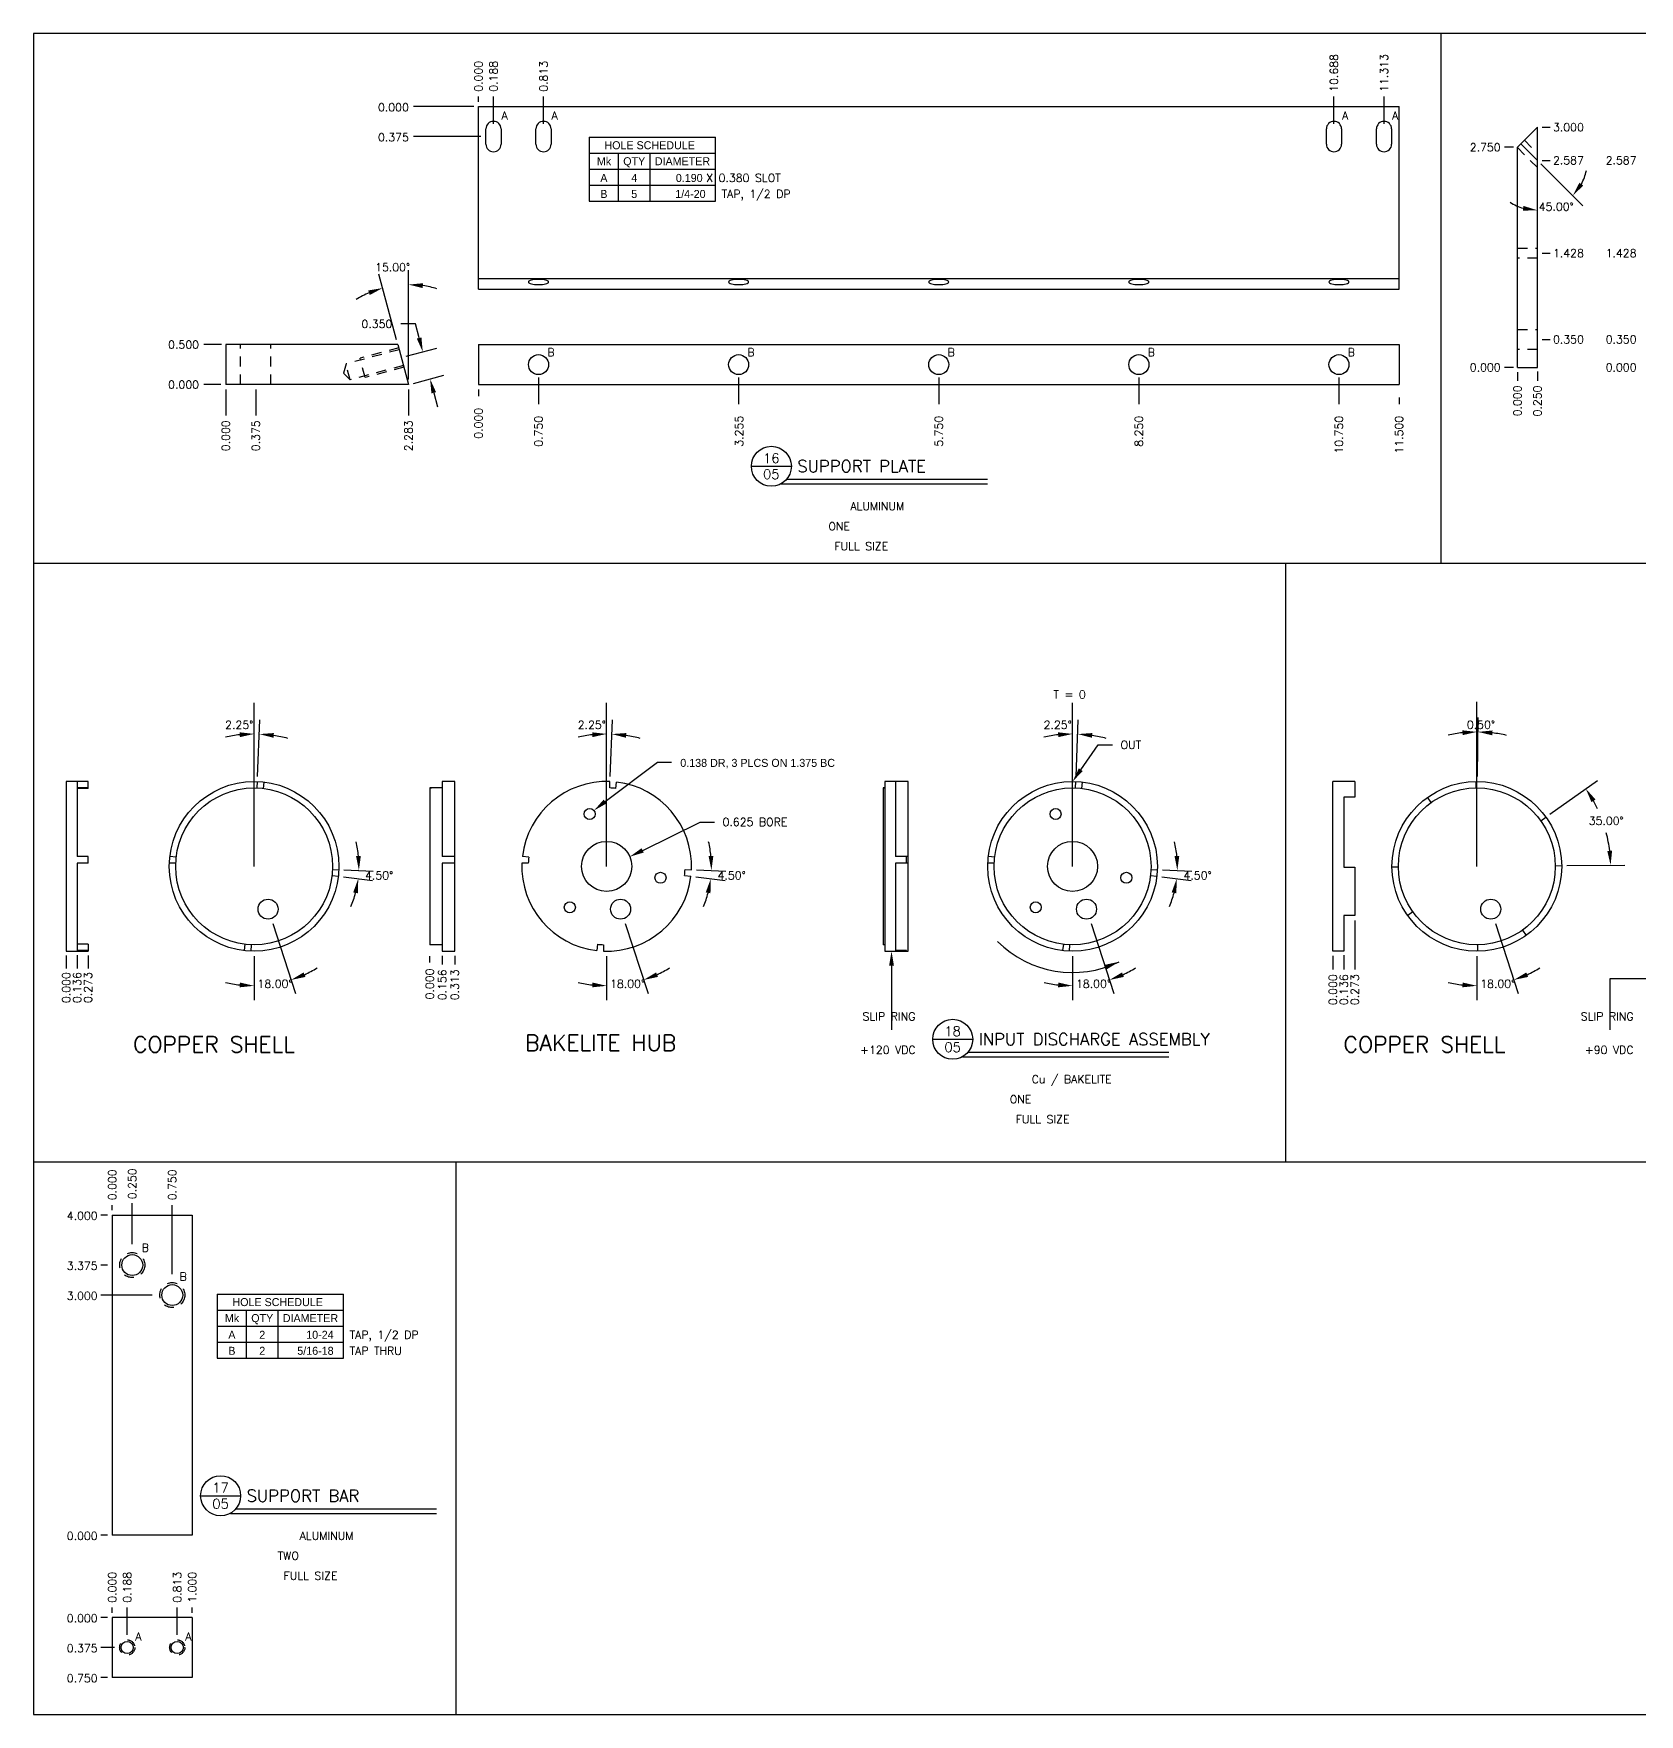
# Model space of a CAD drawing. Extents: x 0 to 50.6, y 0 to 21.
# Drawn here: x 0 to 20.06, y 0 to 21 of the extents above; entities that cross this region are included whole.
import ezdxf
from ezdxf.enums import TextEntityAlignment as Align

# ---------------------------------------------------------------- set-up
doc = ezdxf.new("R2010")
doc.units = 0
doc.header["$MEASUREMENT"] = 0
doc.linetypes.add('HIDDEN2', pattern=[0.1875, 0.125, -0.0625])
doc.layers.get('0').update_dxf_attribs({"linetype": 'CONTINUOUS'})
doc.layers.get('DEFPOINTS').update_dxf_attribs({"linetype": 'CONTINUOUS'})
for name, color, linetype in [('BORDER', 5, 'CONTINUOUS'), ('DATUM', 2, 'CONTINUOUS'), ('DIM', 1, 'CONTINUOUS'), ('HIDDEN2', 4, 'HIDDEN2'), ('OBJECT', 3, 'CONTINUOUS'), ('TEXT', 1, 'CONTINUOUS')]:
    doc.layers.add(name, color=color, linetype=linetype)
doc.styles.add('FADD', font='fadd')
doc.styles.add('ROMANS', font='romans')
doc.styles.add('SIMPLEX', font='SIMPLEX')
doc.dimstyles.get("Standard").update_dxf_attribs({"dimtxt": 0.1, "dimasz": 0.18, "dimexe": 0.18, "dimexo": 0.063, "dimgap": 0.1, "dimtad": 0, "dimtih": 1, "dimtoh": 1, "dimdec": 3, "dimzin": 0, "dimdsep": 46, "dimtxsty": 'SIMPLEX', "dimcen": 0.1, "dimclrd": 1, "dimclre": 1, "dimclrt": 1, "dimadec": 0, "dimazin": 0, "dimtfac": 0.8, "dimtdec": 3, "dimtofl": 0, "dimtmove": 2, "dimatfit": 3, "dimfxl": 1, "dimtolj": 1, "dimtzin": 0, "dimarcsym": 0})

# ---------------------------------------------------------------- blocks, each defined once
blk = doc.blocks.new('*D2')
at = {"color": 1, "linetype": 'ByBlock', "transparency": 16777216}
for p, q in [((51.584, 16.767), (51.869, 15.89)), ((51.352, 16.357), (51.352, 15.808))]:
    blk.add_line(p, q, dxfattribs=at)
for start, end in [(294.9156, 301.8311), (256.1689, 263.0844)]:
    blk.add_arc((51.352, 17.48), 1.492, start, end, dxfattribs=at)
for points in [[(51.174, 16.029), (51.171, 15.969), (51.352, 15.988)], [(51.992, 16.099), (51.97, 16.155), (51.813, 16.061)]]:
    blk.add_solid(points, dxfattribs=at)
at = {"layer": 'DEFPOINTS', "color": 0, "linetype": 'ByBlock', "transparency": 16777216}
for p in [(51.352, 18.588), (51.352, 17.48), (51.564, 16.826), (51.352, 16.42), (51.625, 16.013)]:
    blk.add_point(p, dxfattribs=at)
at = {"color": 1, "linetype": 'ByBlock', "transparency": 16777216, "style": 'SIMPLEX'}
blk.add_text('18.00%%d', height=0.1, dxfattribs=at).set_placement((51.613, 16.013), align=Align.MIDDLE_CENTER)
blk = doc.blocks.new('*D7')
at = {"color": 1, "linetype": 'ByBlock', "transparency": 16777216}
blk.add_line((39.481, 18.602), (39.509, 19.313), dxfattribs=at)
for start, end in [(96.2377, 102.4755), (75.2745, 81.5123)]:
    blk.add_arc((39.437, 17.48), 1.654, start, end, dxfattribs=at)
for points in [[(39.256, 19.155), (39.259, 19.095), (39.437, 19.135)], [(39.679, 19.087), (39.684, 19.146), (39.502, 19.133)]]:
    blk.add_solid(points, dxfattribs=at)
at = {"layer": 'DEFPOINTS', "color": 0, "linetype": 'ByBlock', "transparency": 16777216}
for p in [(39.437, 19.523), (39.471, 19.134), (39.479, 18.54), (39.476, 18.46), (39.437, 17.48)]:
    blk.add_point(p, dxfattribs=at)
at = {"color": 1, "linetype": 'ByBlock', "transparency": 16777216, "style": 'SIMPLEX'}
blk.add_text('2.25%%d', height=0.1, dxfattribs=at).set_placement((39.251, 19.248), align=Align.MIDDLE_CENTER)
blk = doc.blocks.new('*D8')
at = {"color": 1, "linetype": 'ByBlock', "transparency": 16777216}
for p, q in [((40.559, 17.436), (40.926, 17.422)), ((40.552, 17.348), (40.917, 17.305))]:
    blk.add_line(p, q, dxfattribs=at)
for start, end in [(5.6312, 13.5124), (337.4876, 345.3688)]:
    blk.add_arc((39.437, 17.48), 1.31, start, end, dxfattribs=at)
for points in [[(40.77, 17.61), (40.711, 17.608), (40.746, 17.429)], [(40.675, 17.155), (40.734, 17.144), (40.738, 17.326)]]:
    blk.add_solid(points, dxfattribs=at)
at = {"layer": 'DEFPOINTS', "color": 0, "linetype": 'ByBlock', "transparency": 16777216}
for p in [(40.416, 17.442), (40.496, 17.439), (40.41, 17.365), (40.49, 17.356), (40.743, 17.379)]:
    blk.add_point(p, dxfattribs=at)
at = {"color": 1, "linetype": 'ByBlock', "transparency": 16777216, "style": 'SIMPLEX'}
blk.add_text('4.50%%d', height=0.1, dxfattribs=at).set_placement((40.999, 17.367), align=Align.MIDDLE_CENTER)
blk = doc.blocks.new('*D11')
at = {"color": 1, "linetype": 'ByBlock', "transparency": 16777216}
blk.add_line((17.188, 17.97), (17.712, 17.445), dxfattribs=at)
for start, end in [(331.5645, 348.129), (236.871, 253.4355)]:
    blk.add_arc((17.143, 18.014), 0.625, start, end, dxfattribs=at)
for points in [[(17.716, 17.699), (17.668, 17.735), (17.585, 17.573)], [(16.969, 17.445), (16.961, 17.386), (17.143, 17.39)]]:
    blk.add_solid(points, dxfattribs=at)
at = {"layer": 'DEFPOINTS', "color": 0, "linetype": 'ByBlock', "transparency": 16777216}
for p in [(17.143, 18.427), (16.937, 18.221), (17.143, 18.014), (17.378, 17.435), (17.143, 15.427)]:
    blk.add_point(p, dxfattribs=at)
at = {"color": 1, "linetype": 'ByBlock', "transparency": 16777216, "style": 'SIMPLEX'}
blk.add_text('45.00%%d', height=0.1, dxfattribs=at).set_placement((17.378, 17.435), align=Align.MIDDLE_CENTER)
blk = doc.blocks.new('*D12')
at = {"color": 1, "linetype": 'ByBlock', "transparency": 16777216}
for p, q in [((4.586, 17.372), (4.406, 17.372)), ((4.633, 17.198), (4.586, 17.372)), ((4.471, 16.968), (4.853, 17.07)), ((4.562, 16.63), (4.944, 16.733)), ((4.816, 16.512), (4.863, 16.338))]:
    blk.add_line(p, q, dxfattribs=at)
for points in [[(4.662, 17.205), (4.604, 17.19), (4.679, 17.024)], [(4.845, 16.52), (4.787, 16.504), (4.77, 16.686)]]:
    blk.add_solid(points, dxfattribs=at)
at = {"layer": 'DEFPOINTS', "color": 0, "linetype": 'ByBlock', "transparency": 16777216}
for p in [(4.679, 17.024), (4.41, 16.952), (4.501, 16.614)]:
    blk.add_point(p, dxfattribs=at)
at = {"color": 1, "linetype": 'ByBlock', "transparency": 16777216, "style": 'SIMPLEX'}
blk.add_text('0.350', height=0.1, dxfattribs=at).set_placement((4.106, 17.372), align=Align.MIDDLE_CENTER)
blk = doc.blocks.new('HOLEHDR')
at = {"layer": 'DATUM'}
for p, q in [((0, 0), (0, -4)), ((0, 0), (15.778173, 0)), ((15.778173, -4), (15.778173, 0)), ((0, -2), (15.778173, -2)), ((3.638889, -4), (3.638889, -2)), ((7.583333, -4), (7.583333, -2)), ((0, -4), (15.778173, -4))]:
    blk.add_line(p, q, dxfattribs=at)
at = {"layer": 'DATUM', "style": 'FADD'}
for s, p in [('HOLE SCHEDULE', (1.888889, -1.5)), ('Mk', (0.944445, -3.5)), ('QTY', (4.236111, -3.5)), ('DIAMETER', (8.180556, -3.5))]:
    blk.add_text(s, height=1, dxfattribs=at).set_placement(p)
blk = doc.blocks.new('HOLES')
at = {"layer": 'DATUM'}
for p, q in [((0, 0), (0, -2)), ((3.638889, -2), (3.638889, 0)), ((7.583333, -2), (7.583333, 0)), ((15.777778, -2), (15.777778, 0)), ((0, -2), (15.777778, -2))]:
    blk.add_line(p, q, dxfattribs=at)
at = {"layer": 'DATUM', "style": 'FADD'}
for tag, p in [('MK', (1.819444, -1.586582)), ('QTY', (5.611111, -1.586582))]:
    blk.add_attdef(tag, text='', height=1, dxfattribs=at).set_placement(p, align=Align.CENTER)
blk.add_attdef('SIZE', text='', height=1, dxfattribs=at).set_placement((14.525794, -1.586582), align=Align.RIGHT)
blk = doc.blocks.new('*D13')
at = {"color": 1, "linetype": 'ByBlock', "transparency": 16777216}
for p, q in [((4.35, 17.175), (4.131, 17.995)), ((4.501, 16.677), (4.501, 18.044))]:
    blk.add_line(p, q, dxfattribs=at)
for start, end in [(73.4815, 81.7408), (113.2592, 121.5185)]:
    blk.add_arc((4.501, 16.614), 1.25, start, end, dxfattribs=at)
for points in [[(4.678, 17.821), (4.682, 17.881), (4.501, 17.864)], [(3.997, 17.791), (4.017, 17.734), (4.177, 17.821)]]:
    blk.add_solid(points, dxfattribs=at)
at = {"layer": 'DEFPOINTS', "color": 0, "linetype": 'ByBlock', "transparency": 16777216}
for p in [(4.321, 17.851), (4.367, 17.114), (4.501, 16.614), (4.501, 16.554), (4.501, 16.229)]:
    blk.add_point(p, dxfattribs=at)
at = {"color": 1, "linetype": 'ByBlock', "transparency": 16777216, "style": 'SIMPLEX'}
blk.add_text('15.00%%d', height=0.1, dxfattribs=at).set_placement((4.302, 18.081), align=Align.MIDDLE_CENTER)
blk = doc.blocks.new('P-TITLE')
at = {"layer": 'OBJECT'}
for p, q in [((-1.562, -0.638), (-1.062, -0.638)), ((-1.113, -0.8), (1.387, -0.8)), ((1.387, -0.862), (-1.188, -0.862))]:
    blk.add_line(p, q, dxfattribs=at)
blk.add_circle((-1.312, -0.638), 0.25, dxfattribs=at)
at = {"layer": 'OBJECT', "style": 'ROMANS'}
for tag, p in [('NO.', (-1.312, -0.538)), ('PAGE', (-1.312, -0.738))]:
    blk.add_attdef(tag, text='', height=0.12, dxfattribs=at).set_placement(p, align=Align.MIDDLE)
for tag, p, height in [('DESCRIPTION', (-0.988, -0.712), 0.15), ('MATERIAL', (-0.325, -1.188), 0.1), ('#_REQUIRED', (-0.6, -1.438), 0.1), ('SCALE', (-0.525, -1.688), 0.1)]:
    blk.add_attdef(tag, p, '', height=height, dxfattribs=at)
at = {"layer": 'OBJECT', "style": 'ROMANS', "flags": 2}
for tag, p in [('MATERIAL:', (-1.163, -1.188)), ('REQD:', (-1.163, -1.438)), ('SCALE:', (-1.163, -1.688))]:
    blk.add_attdef(tag, p, '', height=0.1, dxfattribs=at)
blk = doc.blocks.new('*D3')
at = {"color": 1, "linetype": 'ByBlock', "transparency": 16777216}
blk.add_line((44.999, 18.603), (45.005, 19.34), dxfattribs=at)
for start, end in [(96.1445, 102.2891), (77.2109, 83.3555)]:
    blk.add_arc((44.989, 17.48), 1.679, start, end, dxfattribs=at)
for points in [[(44.808, 19.18), (44.811, 19.12), (44.989, 19.16)], [(45.181, 19.118), (45.185, 19.178), (45.004, 19.16)]]:
    blk.add_solid(points, dxfattribs=at)
at = {"layer": 'DEFPOINTS', "color": 0, "linetype": 'ByBlock', "transparency": 16777216}
for p in [(44.989, 19.534), (44.996, 19.16), (44.998, 18.54), (44.998, 18.46), (44.989, 17.48)]:
    blk.add_point(p, dxfattribs=at)
at = {"color": 1, "linetype": 'ByBlock', "transparency": 16777216, "style": 'SIMPLEX'}
blk.add_text('0.50%%d', height=0.1, dxfattribs=at).set_placement((45.04, 19.25), align=Align.MIDDLE_CENTER)
blk = doc.blocks.new('*D6')
at = {"color": 1, "linetype": 'ByBlock', "transparency": 16777216}
for p, q in [((45.903, 18.132), (46.496, 18.555)), ((46.112, 17.49), (46.84, 17.496))]:
    blk.add_line(p, q, dxfattribs=at)
for start, end in [(25.4797, 29.3268), (6.6732, 14.5194)]:
    blk.add_arc((44.989, 17.48), 1.671, start, end, dxfattribs=at)
for points in [[(46.421, 18.283), (46.472, 18.315), (46.35, 18.451)], [(46.679, 17.676), (46.619, 17.673), (46.66, 17.495)]]:
    blk.add_solid(points, dxfattribs=at)
at = {"layer": 'DEFPOINTS', "color": 0, "linetype": 'ByBlock', "transparency": 16777216}
for p in [(45.852, 18.096), (46.502, 18.19), (45.787, 18.049), (45.969, 17.489), (46.049, 17.49)]:
    blk.add_point(p, dxfattribs=at)
at = {"color": 1, "linetype": 'ByBlock', "transparency": 16777216, "style": 'SIMPLEX'}
blk.add_text('35.00%%d', height=0.1, dxfattribs=at).set_placement((46.605, 18.049), align=Align.MIDDLE_CENTER)

msp = doc.modelspace()

# ---------------------------------------------------------------- linework, layer by layer
at = {"layer": 'BORDER'}
for p, q in [((33, 21), (0, 21)), ((0, 21), (0, 0)), ((17.5836, 14.3843), (17.5836, 21)), ((0, 14.3843), (33, 14.3843)), ((15.6433, 6.9056), (15.6433, 14.3843)), ((0, 6.9056), (33, 6.9056)), ((5.2787, 0), (5.2787, 6.9056)), ((0, 0), (33, 0))]:
    msp.add_line(p, q, dxfattribs=at)
at = {"layer": 'DIM'}
for p, q in [((5.5581, 20.1489), (5.5581, 20.2131)), ((5.7456, 19.8739), (5.7456, 20.2131)), ((6.3706, 19.8739), (6.3706, 20.2131)), ((16.2456, 19.8739), (16.2456, 20.2131)), ((16.8706, 19.8739), (16.8706, 20.2131)), ((5.4981, 20.0889), (4.7477, 20.0889)), ((18.8468, 19.8297), (18.9477, 19.8297)), ((5.5856, 19.7139), (4.7477, 19.7139)), ((18.489, 19.5797), (18.3759, 19.5797)), ((18.7868, 19.4167), (18.5803, 19.6232)), ((18.8468, 19.4167), (18.9477, 19.4167)), ((18.8468, 18.2573), (18.9477, 18.2573)), ((2.346, 17.114), (2.1265, 17.114)), ((18.8468, 17.1794), (18.9477, 17.1794)), ((18.489, 16.8297), (18.3759, 16.8297)), ((2.3405, 16.614), (2.1265, 16.614)), ((6.3081, 16.704), (6.3081, 16.3704)), ((8.8081, 16.704), (8.8081, 16.3704)), ((11.3081, 16.704), (11.3081, 16.3704)), ((13.8081, 16.704), (13.8081, 16.3704)), ((16.3081, 16.704), (16.3081, 16.3704)), ((18.5368, 16.7697), (18.5368, 16.6638)), ((18.7868, 16.7768), (18.7868, 16.6638)), ((2.4005, 16.554), (2.4005, 16.2286)), ((2.7755, 16.554), (2.7755, 16.2286)), ((4.6837, 16.554), (4.6837, 16.2286)), ((5.5581, 16.554), (5.5581, 16.47)), ((17.0581, 16.4543), (17.0581, 16.3704)), ((2.7549, 10.5955), (2.7549, 12.6377)), ((7.1591, 10.5955), (7.1591, 12.6377)), ((12.9798, 10.5955), (12.9798, 12.6377)), ((18.0302, 10.5955), (18.0302, 12.6496)), ((2.7549, 11.6555), (2.7549, 11.7031)), ((7.1591, 11.6555), (7.1591, 11.7031)), ((12.9798, 11.6555), (12.9798, 11.7031)), ((7.6089, 10.7955), (8.3267, 11.1497)), ((8.3267, 11.1497), (8.5067, 11.1497)), ((16.5049, 9.9199), (16.5049, 9.3072)), ((0.4073, 9.4806), (0.4073, 9.318)), ((0.5436, 9.4879), (0.5436, 9.318)), ((0.6798, 9.4806), (0.6798, 9.3204)), ((4.9492, 9.3959), (4.9492, 9.4714)), ((5.1054, 9.4755), (5.1054, 9.3684)), ((5.2617, 9.4755), (5.2617, 9.3684)), ((16.2324, 9.4755), (16.2324, 9.3072)), ((16.3686, 9.4862), (16.3686, 9.3072)), ((0.9821, 6.2989), (0.9821, 6.3631)), ((1.2321, 5.8743), (1.2321, 6.387)), ((1.7321, 5.4993), (1.7321, 6.3631)), ((0.9221, 6.2389), (0.8392, 6.2389)), ((0.9221, 5.6139), (0.8392, 5.6139)), ((1.48, 5.2389), (0.8392, 5.2389)), ((0.9221, 2.2389), (0.8392, 2.2389)), ((0.9821, 1.2708), (0.9821, 1.335)), ((1.1696, 0.9958), (1.1696, 1.335)), ((1.7946, 0.9958), (1.7946, 1.335)), ((1.9821, 1.2708), (1.9821, 1.335)), ((0.9221, 1.2108), (0.8392, 1.2108)), ((1.0096, 0.8358), (0.8392, 0.8358)), ((0.9221, 0.4608), (0.8392, 0.4608))]:
    msp.add_line(p, q, dxfattribs=at)
at = {"layer": 'DIM', "color": 1}
for p, q in [((13.0828, 11.8031), (13.2988, 12.1128)), ((13.2988, 12.1128), (13.4788, 12.1128)), ((10.7182, 9.3555), (10.7182, 8.553)), ((20.2333, 9.1906), (19.6912, 9.1906)), ((19.6912, 9.1906), (19.6912, 8.553))]:
    msp.add_line(p, q, dxfattribs=at)
at = {"layer": 'DIM'}
for centre in [(2.9287, 10.0605), (7.3329, 10.0605), (13.1536, 10.0605), (18.2041, 10.0605)]:
    msp.add_circle(centre, 0.125, dxfattribs=at)
msp.add_arc((12.9798, 10.5955), 1.3265, 225, 296.0575, dxfattribs=at)
at = {"layer": 'DIM', "color": 1}
for points in [[(13.1074, 11.7859), (13.0582, 11.8203), (12.9798, 11.6555)], [(10.6882, 9.3555), (10.7482, 9.3555), (10.7182, 9.5355)], [(13.3842, 9.3648), (13.4065, 9.3091), (13.5625, 9.4038)]]:
    msp.add_solid(points, dxfattribs=at)
at = {"layer": 'DIM'}
msp.add_solid([(7.6222, 10.7686), (7.5956, 10.8224), (7.4475, 10.7158)], dxfattribs=at)
at = {"layer": 'HIDDEN2'}
for p, q in [((18.7868, 19.3283), (18.5368, 19.5783)), ((18.6245, 19.6674), (18.7868, 19.5051)), ((18.5368, 18.3198), (18.7868, 18.3198)), ((18.7868, 18.1948), (18.5368, 18.1948)), ((18.5368, 17.3044), (18.7868, 17.3044)), ((2.5855, 16.614), (2.5855, 17.114)), ((2.9655, 16.614), (2.9655, 17.114)), ((4.5668, 17.0503), (3.9027, 16.8723)), ((4.5608, 17.0725), (4.0778, 16.9431)), ((18.7868, 17.0544), (18.5368, 17.0544)), ((3.9027, 16.8723), (3.8722, 16.7586)), ((3.9555, 16.6753), (3.9027, 16.8723)), ((4.6196, 16.8532), (3.9555, 16.6753)), ((4.1425, 16.7016), (4.0778, 16.9431)), ((4.6255, 16.831), (4.1425, 16.7016)), ((3.9555, 16.6753), (3.8722, 16.7586))]:
    msp.add_line(p, q, dxfattribs=at)
for centre, radius in [((1.2321, 5.6139), 0.1562), ((1.7321, 5.2389), 0.1562), ((1.1696, 0.8358), 0.095), ((1.7946, 0.8358), 0.095)]:
    msp.add_circle(centre, radius, dxfattribs=at)
at = {"layer": 'OBJECT'}
for p, q in [((5.5581, 17.8057), (5.5581, 20.0889)), ((5.5581, 20.0889), (17.0581, 20.0889)), ((17.0581, 17.8057), (17.0581, 20.0889)), ((5.6506, 19.6189), (5.6506, 19.8089)), ((5.8406, 19.8089), (5.8406, 19.6189)), ((6.2756, 19.6189), (6.2756, 19.8089)), ((6.4656, 19.8089), (6.4656, 19.6189)), ((16.1506, 19.6189), (16.1506, 19.8089)), ((16.3406, 19.8089), (16.3406, 19.6189)), ((16.7756, 19.6189), (16.7756, 19.8089)), ((16.9656, 19.8089), (16.9656, 19.6189)), ((18.5368, 19.5797), (18.7868, 19.8297)), ((18.7868, 16.8297), (18.7868, 19.8297)), ((18.5368, 16.8297), (18.5368, 19.5797)), ((5.5581, 17.9397), (17.0581, 17.9397)), ((5.5581, 17.8057), (17.0581, 17.8057)), ((4.5497, 17.114), (2.4005, 17.114)), ((2.4005, 17.114), (2.4005, 16.614)), ((4.5497, 17.114), (4.6837, 16.614)), ((5.5581, 17.114), (17.0581, 17.114)), ((5.5581, 17.114), (5.5581, 16.614)), ((17.0581, 17.114), (17.0581, 16.614)), ((18.5368, 16.8297), (18.7868, 16.8297)), ((4.6837, 16.614), (2.4005, 16.614)), ((5.5581, 16.614), (17.0581, 16.614)), ((7.1402, 11.4059), (7.7922, 11.8987)), ((7.7922, 11.8987), (7.9681, 11.8987)), ((0.4073, 11.6555), (0.4073, 9.5355)), ((0.5436, 11.6555), (0.4073, 11.6555)), ((0.5436, 11.6555), (0.5436, 10.7201)), ((0.6798, 11.6546), (0.5436, 11.6546)), ((0.6798, 11.5747), (0.5436, 11.5747)), ((0.6798, 11.5687), (0.5436, 11.5687)), ((0.6798, 11.5687), (0.6798, 11.6546)), ((2.7933, 11.5747), (2.7965, 11.6546)), ((2.87, 11.5687), (2.8794, 11.6481)), ((4.9492, 11.5755), (4.9492, 9.6155)), ((4.9492, 11.5755), (4.9692, 11.5755)), ((5.1054, 11.5755), (4.9492, 11.5755)), ((5.1054, 11.6555), (5.1054, 10.7201)), ((5.2617, 11.6555), (5.1054, 11.6555)), ((5.2617, 9.5355), (5.2617, 11.6555)), ((7.1976, 11.5747), (7.2007, 11.6546)), ((7.2743, 11.5687), (7.2837, 11.6481)), ((10.6123, 11.5755), (10.6123, 9.6155)), ((10.6123, 11.5755), (10.6323, 11.5755)), ((10.6323, 11.5755), (10.6123, 11.5755)), ((10.6323, 11.6555), (10.6323, 9.5355)), ((10.9248, 11.6555), (10.6323, 11.6555)), ((10.7685, 11.6555), (10.7685, 10.7201)), ((10.9248, 9.5355), (10.9248, 11.6555)), ((13.0183, 11.5747), (13.0214, 11.6546)), ((13.095, 11.5687), (13.1044, 11.6481)), ((16.2324, 9.5355), (16.2324, 11.6554)), ((16.5049, 11.6554), (16.2324, 11.6554)), ((16.5049, 11.6554), (16.5049, 11.4584)), ((18.0217, 11.5754), (18.021, 11.6554)), ((16.3686, 11.4584), (16.3686, 10.5862)), ((16.5049, 11.4584), (16.3686, 11.4584)), ((17.4611, 11.3933), (17.4147, 11.4584)), ((18.8281, 11.1646), (18.8932, 11.211)), ((0.6798, 10.7201), (0.5436, 10.7201)), ((0.6798, 10.6371), (0.6798, 10.7201)), ((1.7817, 10.7106), (1.7022, 10.7201)), ((5.2617, 10.7201), (5.1054, 10.7201)), ((6.1859, 10.7106), (6.1064, 10.7201)), ((10.9248, 10.7201), (10.7685, 10.7201)), ((10.9048, 10.6371), (10.9048, 10.7201)), ((12.0066, 10.7106), (11.9272, 10.7201)), ((0.5436, 10.6371), (0.5436, 9.5428)), ((0.6798, 10.6371), (0.5436, 10.6371)), ((1.7756, 10.6339), (1.6957, 10.6371)), ((3.7341, 10.557), (3.814, 10.5538)), ((5.1054, 10.6371), (5.1054, 9.5355)), ((5.2617, 10.6371), (5.1054, 10.6371)), ((6.1798, 10.6339), (6.0999, 10.6371)), ((8.1383, 10.557), (8.2183, 10.5538)), ((10.9248, 10.6371), (10.7685, 10.6371)), ((10.7685, 10.6371), (10.7685, 9.5428)), ((12.0006, 10.6339), (11.9206, 10.6371)), ((13.9591, 10.557), (14.039, 10.5538)), ((16.3686, 10.5862), (16.5049, 10.5862)), ((16.5049, 10.5862), (16.5049, 9.9799)), ((17.0503, 10.5869), (16.9703, 10.5862)), ((19.0102, 10.604), (19.0902, 10.6047)), ((3.7281, 10.4803), (3.8075, 10.4709)), ((8.1323, 10.4803), (8.2117, 10.4709)), ((13.953, 10.4803), (14.0325, 10.4709)), ((16.3686, 9.9799), (16.3686, 9.5355)), ((16.5049, 9.9799), (16.3686, 9.9799)), ((17.2324, 10.0264), (17.1673, 9.9799)), ((18.5993, 9.7976), (18.6458, 9.7325)), ((0.4073, 9.5355), (0.6798, 9.5355)), ((0.6798, 9.6223), (0.5436, 9.6223)), ((0.6798, 9.5428), (0.5436, 9.5428)), ((0.6798, 9.6223), (0.6798, 9.5355)), ((0.6798, 9.5355), (0.6798, 9.5428)), ((2.6397, 9.6223), (2.6303, 9.5428)), ((2.7164, 9.6162), (2.7132, 9.5363)), ((5.1054, 9.6155), (4.9492, 9.6155)), ((5.1054, 9.5355), (5.2617, 9.5355)), ((7.0439, 9.6223), (7.0345, 9.5428)), ((7.1206, 9.6162), (7.1175, 9.5363)), ((10.6323, 9.6155), (10.6123, 9.6155)), ((10.6323, 9.5355), (10.9248, 9.5355)), ((10.9048, 9.5428), (10.7685, 9.5428)), ((10.9048, 9.5355), (10.9048, 9.5428)), ((12.8646, 9.6223), (12.8552, 9.5428)), ((12.9413, 9.6162), (12.9382, 9.5363)), ((16.3686, 9.5355), (16.2324, 9.5355)), ((18.0388, 9.6155), (18.0395, 9.5355)), ((0.9821, 6.2389), (0.9821, 2.2389)), ((0.9821, 6.2389), (1.9821, 6.2389)), ((1.9821, 6.2389), (1.9821, 2.2389)), ((1.9821, 2.2389), (0.9821, 2.2389)), ((1.9821, 1.2108), (0.9821, 1.2108)), ((0.9821, 1.2108), (0.9821, 0.4608)), ((1.9821, 1.2108), (1.9821, 0.4608)), ((1.9821, 0.4608), (0.9821, 0.4608))]:
    msp.add_line(p, q, dxfattribs=at)
for points in [[(6.1831, 17.8962, 0.2586224), (6.1883, 17.8869, 0.0764549), (6.2197, 17.8734, 0.0366322), (6.2567, 17.8666, 0.026706), (6.3081, 17.8639, 0.026706), (6.3595, 17.8666, 0.0366322), (6.3965, 17.8734, 0.0764549), (6.4279, 17.8869, 0.2586224), (6.4331, 17.8962, 0.2586224), (6.4279, 17.9056, 0.0764549), (6.3965, 17.9191, 0.0366322), (6.3595, 17.9258, 0.026706), (6.3081, 17.9286, 0.026706), (6.2567, 17.9258, 0.0366322), (6.2197, 17.9191, 0.0764549), (6.1883, 17.9056, 0.2586224)], [(8.6831, 17.8962, 0.2586224), (8.6883, 17.8869, 0.0764549), (8.7197, 17.8734, 0.0366322), (8.7567, 17.8666, 0.026706), (8.8081, 17.8639, 0.026706), (8.8595, 17.8666, 0.0366322), (8.8965, 17.8734, 0.0764549), (8.9279, 17.8869, 0.2586224), (8.9331, 17.8962, 0.2586224), (8.9279, 17.9056, 0.0764549), (8.8965, 17.9191, 0.0366322), (8.8595, 17.9258, 0.026706), (8.8081, 17.9286, 0.026706), (8.7567, 17.9258, 0.0366322), (8.7197, 17.9191, 0.0764549), (8.6883, 17.9056, 0.2586224)], [(11.1831, 17.8962, 0.2586224), (11.1883, 17.8869, 0.0764549), (11.2197, 17.8734, 0.0366322), (11.2567, 17.8666, 0.026706), (11.3081, 17.8639, 0.026706), (11.3595, 17.8666, 0.0366322), (11.3965, 17.8734, 0.0764549), (11.4279, 17.8869, 0.2586224), (11.4331, 17.8962, 0.2586224), (11.4279, 17.9056, 0.0764549), (11.3965, 17.9191, 0.0366322), (11.3595, 17.9258, 0.026706), (11.3081, 17.9286, 0.026706), (11.2567, 17.9258, 0.0366322), (11.2197, 17.9191, 0.0764549), (11.1883, 17.9056, 0.2586224)], [(13.6831, 17.8962, 0.2586224), (13.6883, 17.8869, 0.0764549), (13.7197, 17.8734, 0.0366322), (13.7567, 17.8666, 0.026706), (13.8081, 17.8639, 0.026706), (13.8595, 17.8666, 0.0366322), (13.8965, 17.8734, 0.0764549), (13.9279, 17.8869, 0.2586224), (13.9331, 17.8962, 0.2586224), (13.9279, 17.9056, 0.0764549), (13.8965, 17.9191, 0.0366322), (13.8595, 17.9258, 0.026706), (13.8081, 17.9286, 0.026706), (13.7567, 17.9258, 0.0366322), (13.7197, 17.9191, 0.0764549), (13.6883, 17.9056, 0.2586224)], [(16.1831, 17.8962, 0.2586224), (16.1883, 17.8869, 0.0764549), (16.2197, 17.8734, 0.0366322), (16.2567, 17.8666, 0.026706), (16.3081, 17.8639, 0.026706), (16.3595, 17.8666, 0.0366322), (16.3965, 17.8734, 0.0764549), (16.4279, 17.8869, 0.2586224), (16.4331, 17.8962, 0.2586224), (16.4279, 17.9056, 0.0764549), (16.3965, 17.9191, 0.0366322), (16.3595, 17.9258, 0.026706), (16.3081, 17.9286, 0.026706), (16.2567, 17.9258, 0.0366322), (16.2197, 17.9191, 0.0764549), (16.1883, 17.9056, 0.2586224)]]:
    msp.add_lwpolyline(points, format="xyb", close=True, dxfattribs=at)
for centre, radius in [((6.3081, 16.864), 0.125), ((8.8081, 16.864), 0.125), ((11.3081, 16.864), 0.125), ((13.8081, 16.864), 0.125), ((16.3081, 16.864), 0.125), ((2.7549, 10.5955), 1.06), ((2.7549, 10.5955), 0.98), ((12.9798, 10.5955), 1.06), ((12.9798, 10.5955), 0.98), ((18.0302, 10.5955), 1.06), ((18.0302, 10.5955), 0.98), ((6.9466, 11.2493), 0.069), ((12.7674, 11.2493), 0.069), ((7.1591, 10.5955), 0.3125), ((12.9798, 10.5955), 0.3125), ((7.8316, 10.4525), 0.069), ((13.6523, 10.4525), 0.069), ((6.6991, 10.0845), 0.069), ((12.5198, 10.0845), 0.069), ((1.2321, 5.6139), 0.1305), ((1.7321, 5.2389), 0.1305), ((1.1696, 0.8358), 0.076), ((1.7946, 0.8358), 0.076)]:
    msp.add_circle(centre, radius, dxfattribs=at)
for centre, radius, start, end in [((5.7456, 19.8089), 0.095, 0, 180), ((6.3706, 19.8089), 0.095, 0, 180), ((16.2456, 19.8089), 0.095, 0, 180), ((16.8706, 19.8089), 0.095, 0, 180), ((5.7456, 19.6189), 0.095, 180, 0), ((6.3706, 19.6189), 0.095, 180, 0), ((16.2456, 19.6189), 0.095, 180, 0), ((16.8706, 19.6189), 0.095, 180, 0), ((7.1591, 10.5955), 1.06, 87.75, 173.25), ((7.1591, 10.5955), 0.98, 83.25, 87.75), ((7.1591, 10.5955), 1.06, 357.75, 83.25), ((7.1591, 10.5955), 0.98, 173.25, 177.75), ((7.1591, 10.5955), 1.06, 177.75, 263.25), ((7.1591, 10.5955), 0.98, 353.25, 357.75), ((7.1591, 10.5955), 1.06, 267.75, 353.25), ((7.1591, 10.5955), 0.98, 263.25, 267.75)]:
    msp.add_arc(centre, radius, start, end, dxfattribs=at)
msp.add_solid([(7.1591, 11.3826), (7.1214, 11.4293), (7.0002, 11.2928)], dxfattribs=at)

# ---------------------------------------------------------------- block references
at = {"layer": 'DIM', "xscale": 0.1, "yscale": 0.1, "zscale": 0.1}
for p in [(6.9425, 19.7053), (2.2951, 5.2513)]:
    msp.add_blockref('HOLEHDR', p, dxfattribs=at)
for p, values in [((6.9425, 19.3053), {'MK': 'A', 'QTY': '4', 'SIZE': '0.190 '}), ((6.9425, 19.1053), {'MK': 'B', 'QTY': '5', 'SIZE': '1/4-20'}), ((2.2951, 4.8513), {'MK': 'A', 'QTY': '2', 'SIZE': '10-24'}), ((2.2951, 4.6513), {'MK': 'B', 'QTY': '2', 'SIZE': '5/16-18'})]:
    msp.add_blockref('HOLES', p, dxfattribs=at).add_auto_attribs(values)
at = {"layer": 'TEXT'}
ref = msp.add_blockref('P-TITLE', (10.5285, 16.2323), dxfattribs=at)
ref.add_attrib('SCALE', 'FULL SIZE', (10.0035, 14.5448), dxfattribs={"layer": 'OBJECT', "height": 0.1, "style": 'ROMANS'})
ref.add_attrib('#_REQUIRED', 'ONE', (9.9285, 14.7943), dxfattribs={"layer": 'OBJECT', "height": 0.1, "style": 'ROMANS'})
ref.add_attrib('MATERIAL', 'ALUMINUM', (10.2035, 15.0448), dxfattribs={"layer": 'OBJECT', "height": 0.1, "style": 'ROMANS'})
ref.add_attrib('NO.', '16', dxfattribs={"layer": 'OBJECT', "height": 0.12, "style": 'ROMANS'}).set_placement((9.216, 15.6948), align=Align.MIDDLE)
ref.add_attrib('DESCRIPTION', 'SUPPORT PLATE', (9.541, 15.5198), dxfattribs={"layer": 'OBJECT', "height": 0.15, "style": 'ROMANS'})
ref.add_attrib('PAGE', '05', dxfattribs={"layer": 'OBJECT', "height": 0.12, "style": 'ROMANS'}).set_placement((9.216, 15.4948), align=Align.MIDDLE)
ref = msp.add_blockref('P-TITLE', (12.794, 9.0726), dxfattribs=at)
ref.add_attrib('SCALE', 'FULL SIZE', (12.269, 7.3851), dxfattribs={"layer": 'OBJECT', "height": 0.1, "style": 'ROMANS'})
ref.add_attrib('#_REQUIRED', 'ONE', (12.194, 7.6347), dxfattribs={"layer": 'OBJECT', "height": 0.1, "style": 'ROMANS'})
ref.add_attrib('MATERIAL', 'Cu / BAKELITE', (12.469, 7.8851), dxfattribs={"layer": 'OBJECT', "height": 0.1, "style": 'ROMANS'})
ref.add_attrib('NO.', '18', dxfattribs={"layer": 'OBJECT', "height": 0.12, "style": 'ROMANS'}).set_placement((11.4815, 8.5351), align=Align.MIDDLE)
ref.add_attrib('DESCRIPTION', 'INPUT DISCHARGE ASSEMBLY', (11.8065, 8.3601), dxfattribs={"layer": 'OBJECT', "height": 0.15, "style": 'ROMANS'})
ref.add_attrib('PAGE', '05', dxfattribs={"layer": 'OBJECT', "height": 0.12, "style": 'ROMANS'}).set_placement((11.4815, 8.3351), align=Align.MIDDLE)
ref = msp.add_blockref('P-TITLE', (3.6483, 3.3696), dxfattribs=at)
ref.add_attrib('SCALE', 'FULL SIZE', (3.1233, 1.6821), dxfattribs={"layer": 'OBJECT', "height": 0.1, "style": 'ROMANS'})
ref.add_attrib('#_REQUIRED', 'TWO', (3.0483, 1.9316), dxfattribs={"layer": 'OBJECT', "height": 0.1, "style": 'ROMANS'})
ref.add_attrib('MATERIAL', 'ALUMINUM', (3.3233, 2.1821), dxfattribs={"layer": 'OBJECT', "height": 0.1, "style": 'ROMANS'})
ref.add_attrib('NO.', '17', dxfattribs={"layer": 'OBJECT', "height": 0.12, "style": 'ROMANS'}).set_placement((2.3358, 2.8321), align=Align.MIDDLE)
ref.add_attrib('DESCRIPTION', 'SUPPORT BAR', (2.6608, 2.6571), dxfattribs={"layer": 'OBJECT', "height": 0.15, "style": 'ROMANS'})
ref.add_attrib('PAGE', '05', dxfattribs={"layer": 'OBJECT', "height": 0.12, "style": 'ROMANS'}).set_placement((2.3358, 2.6321), align=Align.MIDDLE)

# ---------------------------------------------------------------- texts
at = {"layer": 'DIM', "style": 'SIMPLEX'}
for s, p in [('0.000', (5.6081, 20.2731)), ('0.188', (5.7956, 20.2731)), ('0.813', (6.4206, 20.2731)), ('10.688', (16.2956, 20.2731)), ('11.313', (16.9206, 20.2731)), ('0.000', (0.4573, 8.8877)), ('0.000', (0.4573, 8.8877)), ('0.136', (0.5935, 8.8877)), ('0.136', (0.5935, 8.8877)), ('0.273', (0.7298, 8.8877)), ('0.273', (0.7298, 8.8877)), ('0.000', (4.9992, 8.9332)), ('0.000', (1.0321, 6.4231)), ('0.250', (1.2821, 6.4364)), ('0.750', (1.7821, 6.4231)), ('0.000', (1.0321, 1.395)), ('0.188', (1.2196, 1.395)), ('0.813', (1.8446, 1.395)), ('1.000', (2.0321, 1.395))]:
    msp.add_text(s, height=0.1, rotation=90, dxfattribs=at).set_placement(p)
for s, p in [('0.000', (4.6877, 20.0295)), ('0.375', (4.6877, 19.6545)), ('2.587', (20.0254, 19.3667)), ('1.428', (20.0254, 18.2073)), ('0.350', (20.0254, 17.1294)), ('0.500', (2.0665, 17.064)), ('0.000', (20.0254, 16.7797)), ('0.000', (2.0665, 16.564)), ('4.000', (0.7999, 6.1795)), ('3.375', (0.7999, 5.5545)), ('3.000', (0.7999, 5.1795)), ('0.000', (0.7999, 2.1795)), ('0.000', (0.7999, 1.1514)), ('0.375', (0.7999, 0.7764)), ('0.750', (0.7999, 0.4014))]:
    msp.add_text(s, height=0.1, dxfattribs=at).set_placement(p, align=Align.RIGHT)
for s, p in [('A', (5.8844, 19.9784)), ('A', (6.5094, 19.9784)), ('A', (16.3844, 19.9784)), ('A', (17.0094, 19.9784)), ('B', (6.4628, 17.0187)), ('B', (8.9628, 17.0187)), ('B', (11.4628, 17.0187)), ('B', (13.9628, 17.0187)), ('B', (16.4628, 17.0187)), ('B', (1.3956, 5.831)), ('B', (1.8691, 5.4699)), ('A', (1.3084, 0.9746)), ('A', (1.9334, 0.9746))]:
    msp.add_text(s, height=0.1, dxfattribs=at).set_placement(p, align=Align.MIDDLE)
for s, p in [('3.000', (18.9816, 19.7797)), ('2.750', (17.942, 19.5297)), ('2.587', (18.9816, 19.3667)), ('1.428', (18.9816, 18.2073)), ('0.350', (18.9816, 17.1294)), ('0.000', (17.942, 16.7797))]:
    msp.add_text(s, height=0.1, dxfattribs=at).set_placement(p)
for s, p in [('0.000', (18.5868, 16.6038)), ('0.250', (18.8368, 16.6027)), ('0.000', (5.6081, 16.3238)), ('0.750', (6.3581, 16.2241)), ('3.255', (8.863, 16.2244)), ('5.750', (11.3581, 16.2244)), ('8.250', (13.8581, 16.2244)), ('10.750', (16.3581, 16.2241)), ('11.500', (17.1081, 16.2241)), ('0.000', (2.4505, 16.1686)), ('0.375', (2.8255, 16.1686)), ('2.283', (4.7337, 16.1686)), ('0.156', (5.1554, 9.3084)), ('0.313', (5.3117, 9.3084)), ('0.000', (16.2824, 9.2472)), ('0.136', (16.4186, 9.2472)), ('0.273', (16.5549, 9.2472))]:
    msp.add_text(s, height=0.1, rotation=90, dxfattribs=at).set_placement(p, align=Align.RIGHT)
at = {"layer": 'DIM', "color": 1, "style": 'SIMPLEX'}
msp.add_text('OUT', height=0.1, dxfattribs=at).set_placement((13.5788, 12.1128), align=Align.MIDDLE_LEFT)
at = {"layer": 'DIM', "style": 'SIMPLEX'}
msp.add_text('0.625 BORE', height=0.1, dxfattribs=at).set_placement((8.6067, 11.1497), align=Align.MIDDLE_LEFT)
at = {"layer": 'OBJECT'}
msp.add_text('0.138 DR, 3 PLCS ON 1.375 BC', height=0.1, dxfattribs=at).set_placement((8.0791, 11.8882), align=Align.MIDDLE_LEFT)
at = {"layer": 'TEXT', "style": 'SIMPLEX'}
for s, height, p in [('X 0.380 SLOT', 0.1, (8.4031, 19.1467)), ('TAP, 1/2 DP', 0.1, (8.5955, 18.9467)), ('T = 0', 0.1, (12.7413, 12.6929)), ('SLIP RING', 0.1, (10.3563, 8.6704)), ('SLIP RING', 0.1, (19.3294, 8.6704)), ('COPPER SHELL', 0.2, (1.2417, 8.2711)), ('BAKELITE HUB', 0.2, (6.1417, 8.2896)), ('COPPER SHELL', 0.2, (16.3655, 8.2711)), ('+120 VDC', 0.1, (10.3249, 8.2517)), ('+90 VDC', 0.1, (19.3792, 8.2517)), ('TAP, 1/2 DP', 0.1, (3.9482, 4.6927)), ('TAP THRU', 0.1, (3.9482, 4.4927))]:
    msp.add_text(s, height=height, dxfattribs=at).set_placement(p)

# ---------------------------------------------------------------- dimensions: what is measured, and where the dimension line sits
at = {"layer": 'DIM'}
for base, line1, line2, picture, middle, set_off in [((19.0216, 18.8377), ((18.7868, 16.8297), (18.7868, 19.8297)), ((18.7868, 19.4167), (18.5803, 19.6232)), '*D11', (19.0216, 18.8377), (1.6438, 1.4024)), ((2.78836, 12.2493), ((2.75486, 10.59546), (2.75486, 12.63774)), ((2.79333, 11.57471), (2.79647, 11.65464)), '*D7', (2.56861, 12.3635), (-36.68235, -6.88487)), ((7.19259, 12.2493), ((7.15909, 10.59546), (7.15909, 12.63774)), ((7.19757, 11.57471), (7.20071, 11.65464)), '*D7', (6.97284, 12.3635), (-32.27812, -6.88487)), ((13.0133103, 12.2492989), ((12.9798099, 10.5954616), (12.9798099, 12.6377364)), ((13.0182845, 11.5747061), (13.0214253, 11.6546444)), '*D7', (12.7935588, 12.3635015), (-26.4573995, -6.8848651)), ((18.037546, 12.274693), ((18.030237, 10.595462), (18.030237, 12.649554)), ((18.038789, 11.575424), (18.039487, 11.655421)), '*D3', (18.081299, 12.365509), (-26.958772, -6.884865)), ((19.543392, 11.305498), ((18.82807, 11.164551), (18.893199, 11.211007)), ((19.010199, 10.604014), (19.090196, 10.604712)), '*D6', (19.646206, 11.164512), (-26.958772, -6.884865)), ((4.06054, 10.493965), ((3.728066, 10.480275), (3.807511, 10.470872)), ((3.734103, 10.556987), (3.814042, 10.553846)), '*D8', (4.316367, 10.482602), (-36.68235, -6.884865)), ((8.464774, 10.493965), ((8.132299, 10.480275), (8.211745, 10.470872)), ((8.138337, 10.556987), (8.218275, 10.553846)), '*D8', (8.7206, 10.482602), (-32.278117, -6.884865)), ((14.285491, 10.493965), ((13.953017, 10.480275), (14.032462, 10.470872)), ((13.959054, 10.556987), (14.038993, 10.553846)), '*D8', (14.541318, 10.482602), (-26.457399, -6.884865))]:
    dim = msp.add_angular_dim_2l(base=base, line1=line1, line2=line2, dimstyle='STANDARD', override={"dimadec": 3}, dxfattribs=at)
    dim.commit()
    dim.dimension.update_dxf_attribs({"geometry": picture, "text_midpoint": middle, "dimtype": 130, "insert": set_off})
dim = msp.add_aligned_dim(p1=(4.6837, 16.614), p2=(4.5932, 16.9517), distance=-0.2785, dimstyle='STANDARD', dxfattribs=at)
dim.commit()
dim.dimension.update_dxf_attribs({"geometry": '*D12', "text_midpoint": (4.289, 17.3716), "insert": (0.1829, 0)})
at = {"layer": 'TEXT'}
for base, line1, line2, picture, middle, set_off in [((4.50437, 17.85083), ((4.54969, 17.11398), (4.68366, 16.61398)), ((4.68366, 16.55398), (4.68366, 16.22864)), '*D13', (4.48483, 18.08122), (0.1829, 0)), ((3.02755, 9.12837), ((2.75486, 10.59546), (2.96731, 9.94161)), ((2.75486, 9.53546), (2.75486, 11.70307)), '*D2', (3.01593, 9.12837), (-48.59713, -6.88487)), ((7.43179, 9.12837), ((7.15909, 10.59546), (7.37154, 9.94161)), ((7.15909, 9.53546), (7.15909, 11.70307)), '*D2', (7.42017, 9.12837), (-44.1929, -6.88487)), ((13.2525, 9.12837), ((12.97981, 10.59546), (13.19226, 9.94161)), ((12.97981, 9.53546), (12.97981, 11.70307)), '*D2', (13.24089, 9.12837), (-38.37218, -6.88487)), ((18.30293, 9.12837), ((18.03024, 10.59546), (18.24269, 9.94161)), ((18.03024, 9.53546), (18.03024, 11.70307)), '*D2', (18.29131, 9.12837), (-33.32176, -6.88487))]:
    dim = msp.add_angular_dim_2l(base=base, line1=line1, line2=line2, dimstyle='STANDARD', override={"dimadec": 3}, dxfattribs=at)
    dim.commit()
    dim.dimension.update_dxf_attribs({"geometry": picture, "text_midpoint": middle, "dimtype": 130, "insert": set_off})

doc.saveas('drawing.dxf')
